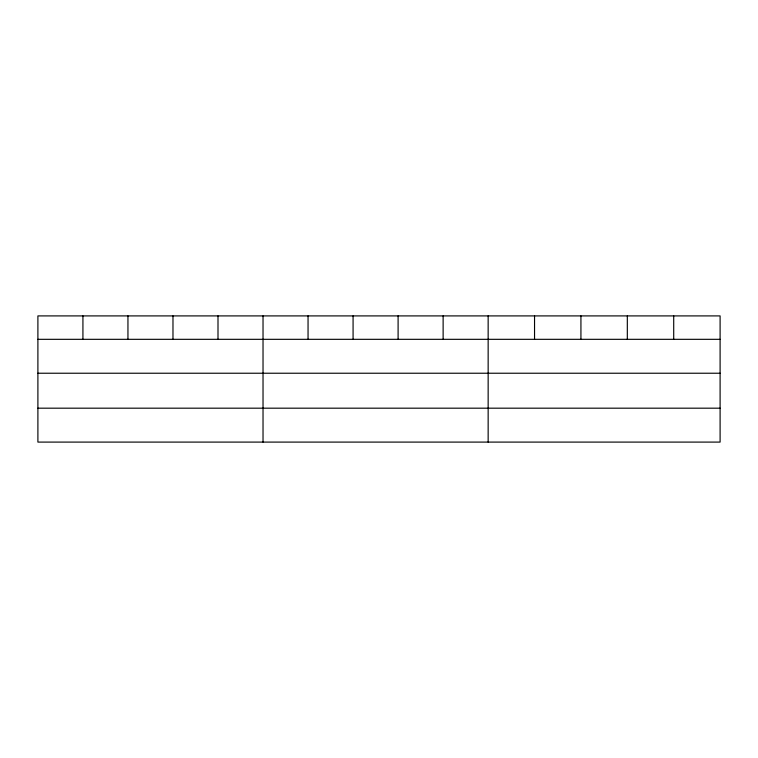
<?xml version="1.0" encoding="UTF-8"?>
<svg xmlns="http://www.w3.org/2000/svg" width="758" height="758" viewBox="0 0 758 758"><rect width="100%" height="100%" fill="white"/><g stroke="black" fill="none" stroke-linecap="round" stroke-linejoin="round"><path stroke-width="1.14" d="M720.1 373.23L720.1 315.906L37.9 315.906L37.9 442.094L720.1 442.094L720.1 373.23L37.9 373.23M37.9 339.319L720.1 339.319M37.9 408.183L720.1 408.183M673.71 315.906L673.71 339.319M627.321 315.906L627.321 339.319M580.931 315.906L580.931 339.319M534.542 315.906L534.542 339.319M488.152 315.906L488.152 442.094M443.127 315.906L443.127 339.319M398.102 315.906L398.102 339.319M353.076 315.906L353.076 339.319M308.051 315.906L308.051 339.319M263.026 315.906L263.026 442.094M218.001 315.906L218.001 339.319M172.976 315.906L172.976 339.319M127.95 315.906L127.95 339.319M82.925 315.906L82.925 339.319"/></g></svg>
